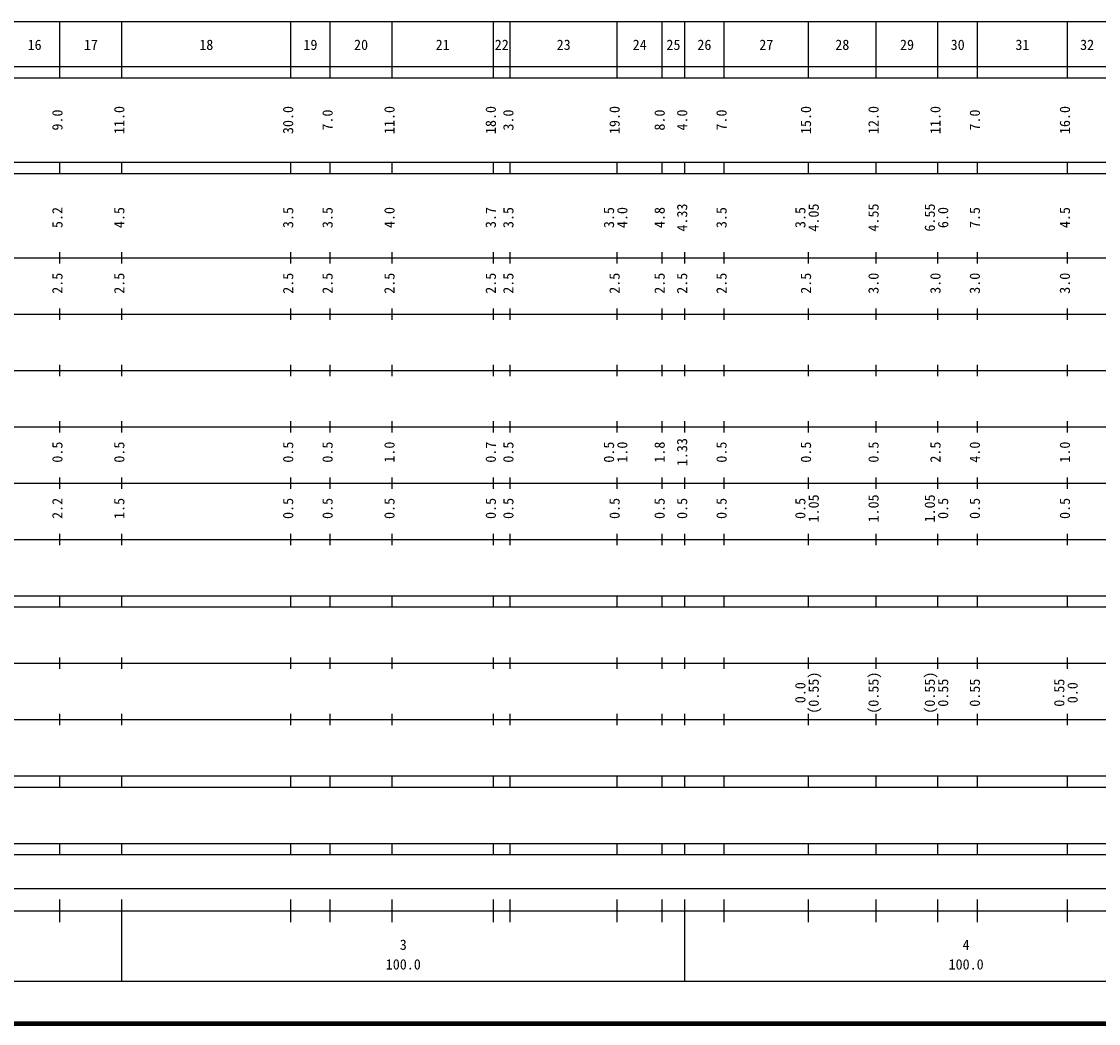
# Model space of a CAD drawing. Units: millimetres on the paper, enlarged 1000 times. Extents: x 40000 to 680000, y 20000 to 380000.
# Drawn here: x 250176 to 441512, y 20000 to 198000 of the extents above; entities that cross this region are included whole.
import ezdxf
from ezdxf.enums import TextEntityAlignment as Align

# ---------------------------------------------------------------- set-up
doc = ezdxf.new("R2010")
doc.units = ezdxf.units.MM
doc.header["$LTSCALE"] = 1000
doc.layers.add('M-TTL', color=2, linetype='Continuous', lineweight=140)
doc.layers.add('M-TTL-BAND', color=7, linetype='Continuous', lineweight=25)
doc.styles.add('ＭＳ ゴシック', font='')
doc.styles.get('ＭＳ ゴシック').set_extended_font_data('MS Gothic')

msp = doc.modelspace()

# ---------------------------------------------------------------- linework, layer by layer
at = {"layer": 'M-TTL'}
msp.add_line((40000, 20000), (680000, 20000), dxfattribs=at)
at = {"layer": 'M-TTL-BAND'}
for p, q in [((68000, 198000), (579000, 198000)), ((257000, 188000), (257000, 198000)), ((268000, 188000), (268000, 198000)), ((298000, 188000), (298000, 198000)), ((305000, 188000), (305000, 198000)), ((316000, 188000), (316000, 198000)), ((334000, 188000), (334000, 198000)), ((337000, 188000), (337000, 198000)), ((356000, 188000), (356000, 198000)), ((364000, 188000), (364000, 198000)), ((368000, 188000), (368000, 198000)), ((375000, 188000), (375000, 198000)), ((390000, 188000), (390000, 198000)), ((402000, 188000), (402000, 198000)), ((413000, 188000), (413000, 198000)), ((420000, 188000), (420000, 198000)), ((436000, 188000), (436000, 198000)), ((40000, 190000), (579000, 190000)), ((40000, 188000), (579000, 188000)), ((40000, 173000), (579000, 173000)), ((257000, 171000), (257000, 173000)), ((268000, 171000), (268000, 173000)), ((298000, 171000), (298000, 173000)), ((305000, 171000), (305000, 173000)), ((316000, 171000), (316000, 173000)), ((334000, 171000), (334000, 173000)), ((337000, 171000), (337000, 173000)), ((356000, 171000), (356000, 173000)), ((364000, 171000), (364000, 173000)), ((368000, 171000), (368000, 173000)), ((375000, 171000), (375000, 173000)), ((390000, 171000), (390000, 173000)), ((402000, 171000), (402000, 173000)), ((413000, 171000), (413000, 173000)), ((420000, 171000), (420000, 173000)), ((436000, 171000), (436000, 173000)), ((40000, 171000), (579000, 171000)), ((257000, 155000), (257000, 157000)), ((268000, 155000), (268000, 157000)), ((298000, 155000), (298000, 157000)), ((305000, 155000), (305000, 157000)), ((316000, 155000), (316000, 157000)), ((334000, 155000), (334000, 157000)), ((337000, 155000), (337000, 157000)), ((356000, 155000), (356000, 157000)), ((364000, 155000), (364000, 157000)), ((368000, 155000), (368000, 157000)), ((375000, 155000), (375000, 157000)), ((390000, 155000), (390000, 157000)), ((402000, 155000), (402000, 157000)), ((413000, 155000), (413000, 157000)), ((420000, 155000), (420000, 157000)), ((436000, 155000), (436000, 157000)), ((40000, 156000), (579000, 156000)), ((46000, 146000), (579000, 146000)), ((257000, 145000), (257000, 147000)), ((268000, 145000), (268000, 147000)), ((298000, 145000), (298000, 147000)), ((305000, 145000), (305000, 147000)), ((316000, 145000), (316000, 147000)), ((334000, 145000), (334000, 147000)), ((337000, 145000), (337000, 147000)), ((356000, 145000), (356000, 147000)), ((364000, 145000), (364000, 147000)), ((368000, 145000), (368000, 147000)), ((375000, 145000), (375000, 147000)), ((390000, 145000), (390000, 147000)), ((402000, 145000), (402000, 147000)), ((413000, 145000), (413000, 147000)), ((420000, 145000), (420000, 147000)), ((436000, 145000), (436000, 147000)), ((52000, 136000), (579000, 136000)), ((257000, 135000), (257000, 137000)), ((268000, 135000), (268000, 137000)), ((298000, 135000), (298000, 137000)), ((305000, 135000), (305000, 137000)), ((316000, 135000), (316000, 137000)), ((334000, 135000), (334000, 137000)), ((337000, 135000), (337000, 137000)), ((356000, 135000), (356000, 137000)), ((364000, 135000), (364000, 137000)), ((368000, 135000), (368000, 137000)), ((375000, 135000), (375000, 137000)), ((390000, 135000), (390000, 137000)), ((402000, 135000), (402000, 137000)), ((413000, 135000), (413000, 137000)), ((420000, 135000), (420000, 137000)), ((436000, 135000), (436000, 137000)), ((257000, 125000), (257000, 127000)), ((268000, 125000), (268000, 127000)), ((298000, 125000), (298000, 127000)), ((305000, 125000), (305000, 127000)), ((316000, 125000), (316000, 127000)), ((334000, 125000), (334000, 127000)), ((337000, 125000), (337000, 127000)), ((356000, 125000), (356000, 127000)), ((364000, 125000), (364000, 127000)), ((368000, 125000), (368000, 127000)), ((375000, 125000), (375000, 127000)), ((390000, 125000), (390000, 127000)), ((402000, 125000), (402000, 127000)), ((413000, 125000), (413000, 127000)), ((420000, 125000), (420000, 127000)), ((436000, 125000), (436000, 127000)), ((46000, 126000), (579000, 126000)), ((257000, 115000), (257000, 117000)), ((268000, 115000), (268000, 117000)), ((298000, 115000), (298000, 117000)), ((305000, 115000), (305000, 117000)), ((316000, 115000), (316000, 117000)), ((334000, 115000), (334000, 117000)), ((337000, 115000), (337000, 117000)), ((356000, 115000), (356000, 117000)), ((364000, 115000), (364000, 117000)), ((368000, 115000), (368000, 117000)), ((375000, 115000), (375000, 117000)), ((390000, 115000), (390000, 117000)), ((402000, 115000), (402000, 117000)), ((413000, 115000), (413000, 117000)), ((420000, 115000), (420000, 117000)), ((436000, 115000), (436000, 117000)), ((52000, 116000), (579000, 116000)), ((46000, 106000), (579000, 106000)), ((257000, 105000), (257000, 107000)), ((268000, 105000), (268000, 107000)), ((298000, 105000), (298000, 107000)), ((305000, 105000), (305000, 107000)), ((316000, 105000), (316000, 107000)), ((334000, 105000), (334000, 107000)), ((337000, 105000), (337000, 107000)), ((356000, 105000), (356000, 107000)), ((364000, 105000), (364000, 107000)), ((368000, 105000), (368000, 107000)), ((375000, 105000), (375000, 107000)), ((390000, 105000), (390000, 107000)), ((402000, 105000), (402000, 107000)), ((413000, 105000), (413000, 107000)), ((420000, 105000), (420000, 107000)), ((436000, 105000), (436000, 107000)), ((40000, 96000), (579000, 96000)), ((257000, 94000), (257000, 96000)), ((268000, 94000), (268000, 96000)), ((298000, 94000), (298000, 96000)), ((305000, 94000), (305000, 96000)), ((316000, 94000), (316000, 96000)), ((334000, 94000), (334000, 96000)), ((337000, 94000), (337000, 96000)), ((356000, 94000), (356000, 96000)), ((364000, 94000), (364000, 96000)), ((368000, 94000), (368000, 96000)), ((375000, 94000), (375000, 96000)), ((390000, 94000), (390000, 96000)), ((402000, 94000), (402000, 96000)), ((413000, 94000), (413000, 96000)), ((420000, 94000), (420000, 96000)), ((436000, 94000), (436000, 96000)), ((40000, 94000), (579000, 94000)), ((257000, 83000), (257000, 85000)), ((268000, 83000), (268000, 85000)), ((298000, 83000), (298000, 85000)), ((305000, 83000), (305000, 85000)), ((316000, 83000), (316000, 85000)), ((334000, 83000), (334000, 85000)), ((337000, 83000), (337000, 85000)), ((356000, 83000), (356000, 85000)), ((364000, 83000), (364000, 85000)), ((368000, 83000), (368000, 85000)), ((375000, 83000), (375000, 85000)), ((390000, 83000), (390000, 85000)), ((402000, 83000), (402000, 85000)), ((413000, 83000), (413000, 85000)), ((420000, 83000), (420000, 85000)), ((436000, 83000), (436000, 85000)), ((49000, 84000), (579000, 84000)), ((257000, 73000), (257000, 75000)), ((268000, 73000), (268000, 75000)), ((298000, 73000), (298000, 75000)), ((305000, 73000), (305000, 75000)), ((316000, 73000), (316000, 75000)), ((334000, 73000), (334000, 75000)), ((337000, 73000), (337000, 75000)), ((356000, 73000), (356000, 75000)), ((364000, 73000), (364000, 75000)), ((368000, 73000), (368000, 75000)), ((375000, 73000), (375000, 75000)), ((390000, 73000), (390000, 75000)), ((402000, 73000), (402000, 75000)), ((413000, 73000), (413000, 75000)), ((420000, 73000), (420000, 75000)), ((436000, 73000), (436000, 75000)), ((40000, 74000), (579000, 74000)), ((40000, 64000), (579000, 64000)), ((257000, 62000), (257000, 64000)), ((268000, 62000), (268000, 64000)), ((298000, 62000), (298000, 64000)), ((305000, 62000), (305000, 64000)), ((316000, 62000), (316000, 64000)), ((334000, 62000), (334000, 64000)), ((337000, 62000), (337000, 64000)), ((356000, 62000), (356000, 64000)), ((364000, 62000), (364000, 64000)), ((368000, 62000), (368000, 64000)), ((375000, 62000), (375000, 64000)), ((390000, 62000), (390000, 64000)), ((402000, 62000), (402000, 64000)), ((413000, 62000), (413000, 64000)), ((420000, 62000), (420000, 64000)), ((436000, 62000), (436000, 64000)), ((40000, 62000), (579000, 62000)), ((40000, 52000), (579000, 52000)), ((257000, 50000), (257000, 52000)), ((268000, 50000), (268000, 52000)), ((298000, 50000), (298000, 52000)), ((305000, 50000), (305000, 52000)), ((316000, 50000), (316000, 52000)), ((334000, 50000), (334000, 52000)), ((337000, 50000), (337000, 52000)), ((356000, 50000), (356000, 52000)), ((364000, 50000), (364000, 52000)), ((368000, 50000), (368000, 52000)), ((375000, 50000), (375000, 52000)), ((390000, 50000), (390000, 52000)), ((402000, 50000), (402000, 52000)), ((413000, 50000), (413000, 52000)), ((420000, 50000), (420000, 52000)), ((436000, 50000), (436000, 52000)), ((40000, 50000), (579000, 50000)), ((71000, 44000), (565000, 44000)), ((257000, 38000), (257000, 42000)), ((268000, 27500), (268000, 42000)), ((298000, 38000), (298000, 42000)), ((305000, 38000), (305000, 42000)), ((316000, 38000), (316000, 42000)), ((334000, 38000), (334000, 42000)), ((337000, 38000), (337000, 42000)), ((356000, 38000), (356000, 42000)), ((364000, 38000), (364000, 42000)), ((368000, 27500), (368000, 42000)), ((375000, 38000), (375000, 42000)), ((390000, 38000), (390000, 42000)), ((402000, 38000), (402000, 42000)), ((413000, 38000), (413000, 42000)), ((420000, 38000), (420000, 42000)), ((436000, 38000), (436000, 42000)), ((40000, 40000), (579000, 40000)), ((68000, 27500), (579000, 27500))]:
    msp.add_line(p, q, dxfattribs=at)

# ---------------------------------------------------------------- texts
at = {"layer": 'M-TTL-BAND', "style": 'ＭＳ ゴシック'}
for s, p in [('16', (252500, 192405)), ('17', (262500, 192405)), ('18', (283000, 192405)), ('19', (301500, 192405)), ('20', (310500, 192405)), ('21', (325000, 192405)), ('22', (335500, 192405)), ('23', (346500, 192405)), ('24', (360000, 192405)), ('25', (366000, 192405)), ('26', (371500, 192405)), ('27', (382500, 192405)), ('28', (396000, 192405)), ('29', (407500, 192405)), ('30', (416500, 192405)), ('31', (428000, 192405)), ('32', (439500, 192405)), ('3', (318000, 32523)), ('4', (418000, 32523)), ('100.0', (318000, 29033)), ('100.0', (418000, 29033))]:
    msp.add_text(s, height=1833, dxfattribs=at).set_placement(p, align=Align.BOTTOM_CENTER)
for s, p in [('9.0', (258000, 180500)), ('11.0', (269000, 180500)), ('30.0', (299000, 180500)), ('7.0', (306000, 180500)), ('11.0', (317000, 180500)), ('18.0', (335000, 180500)), ('3.0', (338124, 180500)), ('19.0', (357000, 180500)), ('8.0', (365000, 180500)), ('4.0', (369000, 180500)), ('7.0', (376000, 180500)), ('15.0', (391000, 180500)), ('12.0', (403000, 180500)), ('11.0', (414000, 180500)), ('7.0', (421000, 180500)), ('16.0', (437000, 180500)), ('5.2', (258000, 163174)), ('4.5', (269000, 163174)), ('3.5', (299000, 163174)), ('3.5', (306000, 163174)), ('4.0', (317000, 163174)), ('3.7', (335000, 163174)), ('3.5', (338124, 163174)), ('3.5', (356000, 163174)), ('4.0', (358370, 163174)), ('4.8', (365000, 163174)), ('4.33', (369000, 163174)), ('3.5', (376000, 163174)), ('3.5', (390000, 163174)), ('4.05', (392370, 163174)), ('4.55', (403000, 163174)), ('6.55', (413000, 163174)), ('6.0', (415370, 163174)), ('7.5', (421000, 163174)), ('4.5', (437000, 163174)), ('2.5', (258000, 151500)), ('2.5', (269000, 151500)), ('2.5', (299000, 151500)), ('2.5', (306000, 151500)), ('2.5', (317000, 151500)), ('2.5', (335000, 151500)), ('2.5', (338124, 151500)), ('2.5', (357000, 151500)), ('2.5', (365000, 151500)), ('2.5', (369000, 151500)), ('2.5', (376000, 151500)), ('2.5', (391000, 151500)), ('3.0', (403000, 151500)), ('3.0', (414000, 151500)), ('3.0', (421000, 151500)), ('3.0', (437000, 151500)), ('0.5', (258000, 121500)), ('0.5', (269000, 121500)), ('0.5', (299000, 121500)), ('0.5', (306000, 121500)), ('1.0', (317000, 121500)), ('0.7', (335000, 121500)), ('0.5', (338124, 121500)), ('0.5', (356000, 121500)), ('1.0', (358370, 121500)), ('1.8', (365000, 121500)), ('1.33', (369000, 121500)), ('0.5', (376000, 121500)), ('0.5', (391000, 121500)), ('0.5', (403000, 121500)), ('2.5', (414000, 121500)), ('4.0', (421000, 121500)), ('1.0', (437000, 121500)), ('2.2', (258000, 111500)), ('1.5', (269000, 111500)), ('0.5', (299000, 111500)), ('0.5', (306000, 111500)), ('0.5', (317000, 111500)), ('0.5', (335000, 111500)), ('0.5', (338124, 111500)), ('0.5', (357000, 111500)), ('0.5', (365000, 111500)), ('0.5', (369000, 111500)), ('0.5', (376000, 111500)), ('0.5', (390000, 111500)), ('1.05', (392370, 111500)), ('1.05', (403000, 111500)), ('1.05', (413000, 111500)), ('0.5', (415370, 111500)), ('0.5', (421000, 111500)), ('0.5', (437000, 111500)), ('0.0', (390000, 78764)), ('(0.55)', (392370, 78764)), ('(0.55)', (403000, 78764)), ('(0.55)', (413000, 78764)), ('0.55', (415370, 78764)), ('0.55', (421000, 78764)), ('0.55', (436000, 78764)), ('0.0', (438370, 78764))]:
    msp.add_text(s, height=1833, rotation=90, dxfattribs=at).set_placement(p, align=Align.BOTTOM_CENTER)

doc.saveas('drawing.dxf')
